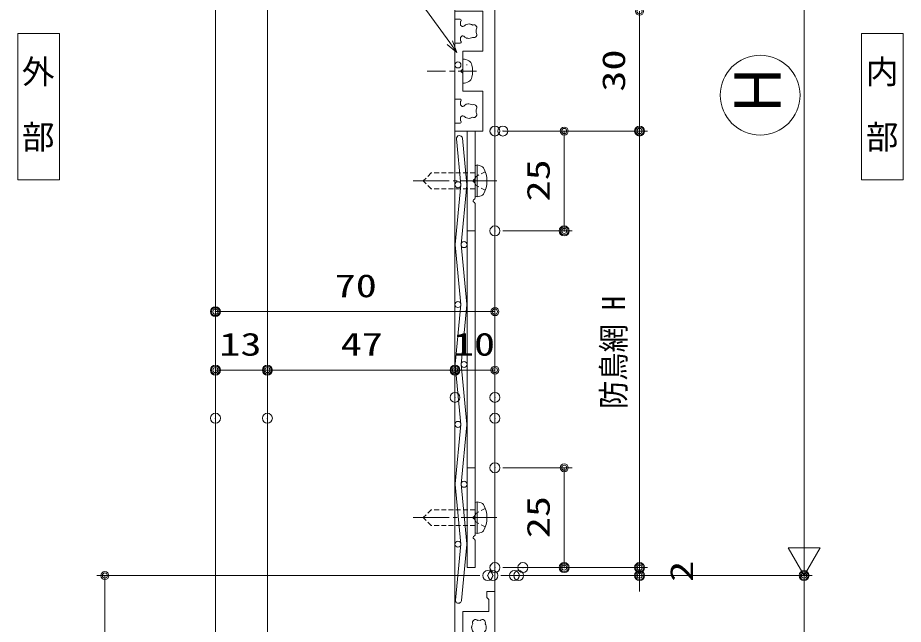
# Model space of a CAD drawing. Units: millimetres, scale not verified. Extents: x -584 to 585, y -818 to 818.
# Drawn here: x 56.4 to 278.2, y -133.9 to 18 of the extents above; entities that cross this region are included whole.
import ezdxf
from ezdxf.enums import TextEntityAlignment as Align

# ---------------------------------------------------------------- set-up
doc = ezdxf.new("R2010")
doc.units = ezdxf.units.MM
doc.header["$LTSCALE"] = 5
doc.header["$PDMODE"] = 32
doc.header["$PDSIZE"] = 2.5
doc.linetypes.add('CHAIN2', pattern=[12, 9, -1, 1, -1])
doc.linetypes.add('DASHED1', pattern=[1.8, 1.2, -0.6])
for name, color, linetype, lineweight in [('0-0_Defpoints', 7, 'Continuous', 9), ('0-1_USERZ', 2, 'Continuous', 9), ('0-2_SUNPOU', 3, 'Continuous', 9), ('0-3_0', 7, 'Continuous', 9), ('0-5_USER1', 3, 'Continuous', 9), ('0-6__0-0_', 2, 'Continuous', 9), ('0-7_YSS_ZEN', 6, 'Continuous', 9), ('0-8__0-7_', 7, 'Continuous', 9), ('0-9_SHAPE', 7, 'Continuous', 9), ('0-A_KATAZAI', 7, 'Continuous', 9), ('0-B_PARTS3', 134, 'Continuous', 9), ('0-C__0-0_0-0', 2, 'Continuous', 9), ('0-D__0-A_1-2', 3, 'Continuous', 9)]:
    doc.layers.add(name, color=color, linetype=linetype, lineweight=lineweight)
doc.styles.add('@ＭＳ ゴシック', font='')
doc.styles.add('ＭＳ ゴシック', font='')
doc.styles.get('@ＭＳ ゴシック').set_extended_font_data('@MS Gothic')
doc.styles.get('ＭＳ ゴシック').set_extended_font_data('MS Gothic')

# ---------------------------------------------------------------- blocks, each defined once
blk = doc.blocks.new('丸ビス簡略')
at = {"layer": '0-3_0', "color": 1}
for p, q in [((0, -5.82), (0, 17)), ((0, -16.82), (0, -10.82)), ((0, -45), (0, -21.82))]:
    blk.add_line(p, q, dxfattribs=at)
at = {"layer": '0-3_0', "color": 4}
blk.add_line((-15, 0), (15, 0), dxfattribs=at)
for centre, radius, start, end in [((-6.11, 3.41), 8, 101.01271, 150.84034), ((0, -28), 40, 78.98729, 101.01271), ((6.11, 3.41), 8, 29.15966, 78.98729), ((0, 0), 15, 150.84034, 180), ((0, 0), 15, 0, 29.15966)]:
    blk.add_arc(centre, radius, start, end, dxfattribs=at)
blk = doc.blocks.new('FRT')
at = {"layer": '0-9_SHAPE'}
for p, q in [((9.35, 2.05), (8.15, 1.24)), ((8.15, -1.24), (9.35, -2.05))]:
    blk.add_line(p, q, dxfattribs=at)
for points in [[(6.36, 65), (0, 65), (0, 75), (35, 75), (35, 25), (10, 25), (10, 3.29)], [(11.11, 56.34), (9.69, 55.75), (9, 55.75), (7, 57.75), (7, 62.07)], [(18.48, 58.95), (17.91, 59.21), (15.94, 58.86)], [(6.36, -35), (0, -35), (0, 35), (6.36, 35)], [(7, 37.93), (7, 42.25), (9, 44.25), (9.69, 44.25), (11.11, 43.66)], [(13.52, 41.93), (13.97, 41.48), (15.94, 41.14)], [(10, -3.29), (10, -25), (35, -25), (35, -75), (0, -75), (0, -65), (6.36, -65)], [(11.11, -43.66), (9.69, -44.25), (9, -44.25), (7, -42.25), (7, -37.93)], [(15.94, -41.14), (13.97, -41.48), (13.52, -41.93)], [(7, -62.07), (7, -57.75), (9, -55.75), (9.69, -55.75), (11.11, -56.34)], [(15.94, -58.86), (17.91, -59.21), (18.48, -58.95)]]:
    blk.add_lwpolyline(points, dxfattribs=at)
for centre, radius, start, end in [((6.36, 63.5), 1.5, 309.51765, 90), ((17.5, 50), 16, 129.51765, 131.0145), ((17.5, 50), 9, 100, 135.20717), ((17.5, 50), 9, 59.14685, 83.7398), ((23.64, 54.3), 3.75, 315.95278, 114.04722), ((23.64, 45.7), 3.75, 245.95278, 44.04722), ((17.5, 50), 9, 349.14685, 10.85315), ((6.36, 36.5), 1.5, 270, 50.48235), ((17.5, 50), 16, 228.9855, 230.48235), ((17.5, 50), 9, 224.79283, 243.7398), ((17.5, 50), 9, 260, 300.85315), ((9, 0), 1.5, 124.34408, 235.65592), ((8.5, 3.29), 1.5, 304.34408, 0), ((8.5, -3.29), 1.5, 0, 55.65592), ((6.36, -36.5), 1.5, 309.51765, 90), ((17.5, -50), 16, 129.51765, 131.0145), ((17.5, -50), 9, 116.2602, 135.20717), ((17.5, -50), 9, 59.14685, 100), ((23.64, -45.7), 3.75, 315.95278, 114.04722), ((23.64, -54.3), 3.75, 245.95278, 44.04722), ((17.5, -50), 9, 349.14685, 10.85315), ((6.36, -63.5), 1.5, 270, 50.48235), ((17.5, -50), 16, 228.9855, 230.48235), ((17.5, -50), 9, 224.79283, 260), ((17.5, -50), 9, 276.2602, 300.85315)]:
    blk.add_arc(centre, radius, start, end, dxfattribs=at)
blk = doc.blocks.new('DOT1')
at = {"layer": '0-3_0'}
blk.add_line((0, 0), (-5, 0), dxfattribs=at)
for radius in [2.5, 1.62]:
    blk.add_circle((0, 0), radius, dxfattribs=at)
blk = doc.blocks.new('GAIBU_H')
at = {"layer": '0-5_USER1', "color": 4}
blk.add_lwpolyline([(-26.1, -91.6), (26.1, -91.6), (26.1, 91.6), (-26.1, 91.6)], close=True, dxfattribs=at)
at = {"layer": '0-5_USER1', "color": 4, "style": '@ＭＳ ゴシック'}
blk.add_text('外\u3000部', height=29.95, rotation=270, dxfattribs=at).set_placement((-24.93, 64.6), align=Align.BOTTOM_LEFT)
blk = doc.blocks.new('NAIBU_H')
at = {"layer": '0-5_USER1', "color": 4}
blk.add_lwpolyline([(-26.1, -91.6), (26.1, -91.6), (26.1, 91.6), (-26.1, 91.6)], close=True, dxfattribs=at)
at = {"layer": '0-5_USER1', "color": 4, "style": '@ＭＳ ゴシック'}
blk.add_text('内\u3000部', height=29.95, rotation=270, dxfattribs=at).set_placement((-24.93, 64.6), align=Align.BOTTOM_LEFT)
blk = doc.blocks.new('ALW1')
at = {"layer": '0-3_0'}
blk.add_line((0, 0), (-5, 0), dxfattribs=at)
blk.add_lwpolyline([(-1.732, -1), (0, 0), (-1.732, 1)], close=True, dxfattribs=at)
blk = doc.blocks.new('U18')
at = {"layer": '0-B_PARTS3'}
for p, q in [((-2.5, 20), (-7.76, 18.6)), ((-2.5, 20), (-2.5, -20)), ((-2.5, 20), (0, 19.12)), ((0, 19.12), (0, -19.12)), ((-2.5, -20), (-7.76, -18.6)), ((-2.5, -20), (0, -19.12))]:
    blk.add_line(p, q, dxfattribs=at)
at = {"layer": '0-B_PARTS3', "linetype": 'CHAIN2'}
blk.add_line((-27.5, 0), (77.5, 0), dxfattribs=at)
at = {"layer": '0-B_PARTS3', "linetype": 'DASHED1'}
for p, q in [((0, 10), (55, 10)), ((55, 10), (65, 0)), ((55, -10), (65, 0)), ((0, -10), (55, -10))]:
    blk.add_line(p, q, dxfattribs=at)
for points in [[(-12.9, 11.5), (-1.31, 5.72), (1.73, 0)], [(-12.9, -11.5), (-1.31, -5.72), (1.73, 0)]]:
    blk.add_lwpolyline(points, dxfattribs=at)
at = {"layer": '0-B_PARTS3'}
for centre, radius, start, end in [((17.5, 0), 32.5, 149.41289, 210.58711), ((-6.6, 14.25), 4.5, 104.93766, 149.41289), ((-6.6, -14.25), 4.5, 210.58711, 255.06234)]:
    blk.add_arc(centre, radius, start, end, dxfattribs=at)
blk = doc.blocks.new('TWAKU_D')
at = {"layer": '0-A_KATAZAI'}
for p, q in [((-10, 0), (-10, -7.5)), ((0, 0), (-10, 0)), ((0, -450.01), (0, 0)), ((-7.5, -10), (-10, -7.5)), ((-7.5, -10), (-7.5, -25)), ((-29.21, -44.59), (-28.95, -44.02)), ((-28.86, -46.56), (-29.21, -44.59)), ((-14.25, -53.5), (-12.25, -55.5)), ((-11.48, -48.53), (-11.93, -48.98)), ((-11.14, -46.56), (-11.48, -48.53)), ((-31.5, -55.5), (-27.75, -55.5)), ((-12.25, -55.5), (-10.43, -55.5)), ((-7.5, -56.14), (-7.5, -150)), ((-7.5, -150), (-37.5, -150)), ((-37.5, -150), (-37.5, -160)), ((-37.5, -160), (-30, -160)), ((-27.5, -157.5), (-30, -160)), ((-27.5, -157.5), (-7.5, -157.5)), ((-7.5, -157.5), (-7.5, -292.5)), ((-50, -315), (-50, -345)), ((-7.5, -322.5), (-42.5, -322.5)), ((-42.5, -322.5), (-42.5, -350.78)), ((-7.5, -442.01), (-7.5, -322.5)), ((-50, -345), (-315, -415.67)), ((-42.5, -350.78), (-60.67, -355.63)), ((-95.76, -364.99), (-166.5, -383.85)), ((-174, -385.85), (-235.67, -402.29)), ((-174, -385.85), (-174, -462.5)), ((-166.5, -442.01), (-166.5, -383.85)), ((-325, -418.33), (-350, -425)), ((-270.76, -411.65), (-342.42, -430.76)), ((-350, -425), (-350, -475)), ((-342.5, -430.82), (-342.5, -462.5)), ((-166, -450.01), (-125, -450.01)), ((-30, -450.01), (0, -450.01)), ((-342.5, -462.5), (-174, -462.5))]:
    blk.add_line(p, q, dxfattribs=at)
for points in [[(-7.5, -25), (-40, -25), (-40, -75), (-34, -75), (-34, -58)], [(-27.75, -55.5), (-25.75, -53.5), (-25.75, -52.81), (-26.34, -51.39)], [(-13.66, -51.39), (-14.25, -52.81), (-14.25, -53.5)], [(-7.5, -292.5), (-35, -292.5), (-35, -300), (-7.5, -300), (-7.5, -315), (-50, -315)], [(-306, -377.5), (-306, -327.5), (-302.5, -325), (-302.5, -317.5), (-315, -317.5), (-315, -367.5)], [(-315, -367.5), (-325, -367.5), (-325, -418.61)], [(-83.18, -376.17), (-82.34, -377.99), (-81.79, -378.31)], [(-60.59, -379.42), (-64.78, -380.54), (-67.23, -379.12), (-67.41, -378.44), (-67.21, -376.92)], [(-66.15, -374.14), (-65.84, -373.59), (-66.01, -371.59)], [(-315, -416.05), (-315, -377.5), (-306, -377.5)], [(-79.49, -380.19), (-78.55, -381.41), (-78.37, -382.09), (-79.8, -384.54), (-83.98, -385.66)], [(-241.15, -420.8), (-240.84, -420.25), (-241.01, -418.26)], [(-254.49, -426.86), (-253.55, -428.08), (-253.37, -428.75), (-254.8, -431.21), (-258.98, -432.32)], [(-258.18, -422.84), (-257.34, -424.65), (-256.79, -424.98)], [(-235.59, -426.09), (-239.78, -427.2), (-242.23, -425.78), (-242.41, -425.11), (-242.21, -423.58)], [(-122.5, -447.51), (-122.5, -445.16), (-127.96, -442.01), (-166.5, -442.01)], [(-7.5, -442.01), (-27.04, -442.01), (-32.5, -445.16), (-32.5, -447.51)], [(-350, -475), (-342.5, -475), (-342.5, -470), (-175, -470), (-175, -525), (-166, -525), (-166, -450.01)]]:
    blk.add_lwpolyline(points, dxfattribs=at)
for centre, radius, start, end in [((-20, -45), 9, 149.14685, 173.7398), ((-24.3, -38.86), 3.75, 45.95278, 204.04722), ((-20, -45), 9, 79.14685, 100.85315), ((-15.7, -38.86), 3.75, 335.95278, 134.04722), ((-20, -45), 9, 350, 30.85315), ((-20, -45), 9, 190, 225.20717), ((-20, -45), 9, 314.79283, 333.7398), ((-22.5, -45), 16, 318.9855, 320.48256), ((-9, -56.14), 1.5, 359.99998, 140.48256), ((-31.5, -58), 2.5, 90, 180), ((-94.73, -368.85), 4, 349.90274, 104.93141), ((-80.76, -367.52), 3.76, 60.88419, 218.97862), ((-75, -372.37), 9.02, 94.07826, 115.78456), ((-72.42, -365.3), 3.76, 350.88419, 148.97862), ((-75, -372.37), 9.02, 4.93141, 45.78456), ((-59.64, -359.49), 4, 104.93141, 219.96007), ((-75, -372.37), 16.04, 333.91691, 39.96007), ((-75, -372.37), 16.04, 169.90274, 235.94591), ((-75, -372.37), 9.02, 164.07826, 204.93141), ((-75, -372.37), 9.02, 329.72424, 348.6712), ((-75, -372.37), 9.02, 221.19161, 240.13857), ((-250, -419.03), 9.02, 94.07826, 115.78456), ((-247.42, -411.97), 3.76, 350.88419, 148.97862), ((-234.64, -406.16), 4, 104.93141, 219.96007), ((-250, -419.03), 16.04, 333.91691, 39.96007), ((-269.73, -415.52), 4, 349.90274, 104.93141), ((-250, -419.03), 16.04, 169.90274, 235.94591), ((-255.76, -414.19), 3.76, 60.88419, 218.97862), ((-250, -419.03), 9.02, 164.07826, 204.93141), ((-250, -419.03), 9.02, 4.93141, 45.78456), ((-250, -419.03), 9.02, 329.72424, 348.6712), ((-250, -419.03), 9.02, 221.19161, 240.13857), ((-125, -447.51), 2.5, 270, 0), ((-30, -447.51), 2.5, 180, 270)]:
    blk.add_arc(centre, radius, start, end, dxfattribs=at)
blk = doc.blocks.new('_Open30')
at = {"layer": '0-3_0'}
blk.add_line((0, 0), (-5, 0), dxfattribs=at)
blk.add_lwpolyline([(-5, 1.34), (0, 0), (-5, -1.34)], dxfattribs=at)

msp = doc.modelspace()

# ---------------------------------------------------------------- linework, layer by layer
at = {"layer": '0-0_Defpoints'}
for p in [(175.902, -10.381), (175.908, -10.381), (177.902, -10.381), (212.133, -10.381), (175.902, -35.381), (193.254, -35.381), (105.902, -55.605), (105.902, -70.25), (118.902, -70.25), (165.902, -70.25), (165.902, -77.071), (175.902, -77.071), (105.902, -82.287), (118.902, -82.287), (175.902, -82.287), (175.902, -94.685), (175.902, -119.685), (175.908, -119.685), (182.908, -119.685), (193.254, -119.685), (212.133, -119.685), (174.101, -121.685), (175.419, -121.686), (180.778, -121.686), (181.853, -121.686), (212.133, -121.686), (253.331, -121.686)]:
    msp.add_point(p, dxfattribs=at)
at = {"layer": '0-1_USERZ', "color": 3}
for p, q in [((105.902, 154.63), (105.902, -210.951)), ((175.902, 133.924), (175.902, -126.177)), ((177.902, -10.381), (195.254, -10.381)), ((193.254, -12.381), (193.254, -33.381)), ((177.902, -35.381), (195.254, -35.381)), ((105.902, -80.287), (105.902, -53.605)), ((175.902, -80.287), (175.902, -53.605)), ((173.902, -55.605), (107.902, -55.605)), ((105.902, -80.287), (105.902, -68.25)), ((118.902, -80.287), (118.902, -68.25)), ((118.902, -80.287), (118.902, -68.25)), ((165.902, -75.071), (165.902, -68.25)), ((165.902, -75.071), (165.902, -68.25)), ((175.902, -75.071), (175.902, -68.25)), ((116.902, -70.25), (107.902, -70.25)), ((163.902, -70.25), (120.902, -70.25)), ((173.902, -70.25), (167.902, -70.25)), ((177.902, -94.685), (195.254, -94.685)), ((193.254, -96.685), (193.254, -117.685)), ((177.902, -119.685), (195.254, -119.685)), ((172.101, -121.685), (76.206, -121.685)), ((182.778, -121.686), (255.331, -121.686)), ((78.206, -123.685), (78.206, -234.674)), ((253.331, -123.686), (253.331, -219.675))]:
    msp.add_line(p, q, dxfattribs=at)
msp.add_lwpolyline([(101.313, 24.261), (155.612, 24.261), (164.588, 11.753)], dxfattribs=at)
at = {"layer": '0-2_SUNPOU'}
for p, q in [((212.133, 17.619), (212.133, -8.381)), ((177.908, -10.381), (214.133, -10.381)), ((179.902, -10.381), (214.133, -10.381)), ((212.133, -12.381), (212.133, -117.685)), ((212.133, -117.685), (212.133, -115.685)), ((177.908, -119.685), (214.133, -119.685)), ((184.908, -119.685), (214.133, -119.685)), ((212.133, -119.685), (212.133, -121.686)), ((183.853, -121.686), (214.133, -121.686)), ((212.133, -123.686), (212.133, -125.686))]:
    msp.add_line(p, q, dxfattribs=at)
at = {"layer": '0-6__0-0_'}
msp.add_line((175.908, -122.185), (175.908, 68.47), dxfattribs=at)
at = {"layer": '0-7_YSS_ZEN'}
for p, q in [((253.331, 113.924), (253.331, -101.686)), ((177.419, -121.686), (255.331, -121.686))]:
    msp.add_line(p, q, dxfattribs=at)
at = {"layer": '0-8__0-7_'}
msp.add_circle((242.341, -1.396), 10, dxfattribs=at)
at = {"layer": '0-9_SHAPE'}
for p, q in [((170.548, -22.633), (170.786, -22.47)), ((170.786, -23.292), (170.548, -23.129)), ((170.917, -27.223), (170.917, -23.539)), ((170.548, -27.633), (170.786, -27.47)), ((170.786, -28.292), (170.548, -28.129)), ((170.548, -106.938), (170.786, -106.775)), ((170.786, -107.596), (170.548, -107.433)), ((170.917, -111.527), (170.917, -107.844)), ((170.548, -111.938), (170.786, -111.775)), ((170.786, -112.596), (170.548, -112.433))]:
    msp.add_line(p, q, dxfattribs=at)
for points in [[(170.917, -22.223), (170.917, -10.381), (168.917, -10.381), (168.917, -35.381), (170.917, -35.381), (170.917, -28.539)], [(170.917, -106.527), (170.917, -94.685), (168.917, -94.685), (168.917, -119.685), (170.917, -119.685), (170.917, -112.844)]]:
    msp.add_lwpolyline(points, dxfattribs=at)
for centre, start, end in [((170.717, -22.881), 124.34408, 235.65592), ((170.617, -22.223), 304.34408, 0), ((170.617, -23.539), 0, 55.65592), ((170.717, -27.881), 124.34408, 235.65592), ((170.617, -27.223), 304.34408, 0), ((170.617, -28.539), 0, 55.65592), ((170.717, -107.185), 124.34408, 235.65592), ((170.617, -106.527), 304.34408, 0), ((170.617, -107.844), 0, 55.65592), ((170.717, -112.185), 124.34408, 235.65592), ((170.617, -111.527), 304.34408, 0), ((170.617, -112.844), 0, 55.65592)]:
    msp.add_arc(centre, 0.3, start, end, dxfattribs=at)
at = {"layer": '0-C__0-0_0-0'}
for p, q in [((166.258, -12.35), (167.406, -23.826)), ((167.75, -12.2), (168.906, -23.752)), ((167.406, -23.826), (165.913, -38.752)), ((168.906, -23.901), (167.413, -38.826)), ((168.917, -35.381), (168.917, -104.175)), ((170.917, -104.175), (170.917, -35.381)), ((165.913, -38.901), (167.406, -53.826)), ((167.413, -38.826), (168.906, -53.752)), ((167.406, -53.826), (165.913, -68.752)), ((168.906, -53.901), (167.413, -68.826)), ((167.413, -68.826), (168.906, -83.752)), ((168.906, -83.901), (167.413, -98.826)), ((167.413, -98.826), (168.906, -113.752)), ((168.906, -113.901), (167.499, -127.964))]:
    msp.add_line(p, q, dxfattribs=at)
for points in [[(165.913, -68.901), (167.406, -83.826), (165.913, -98.752)], [(165.913, -98.901), (167.406, -113.826), (166.007, -127.815)]]:
    msp.add_lwpolyline(points, dxfattribs=at)
for centre in [(166.652, 6.174), (166.652, -23.826), (168.167, -38.826), (166.652, -53.826), (168.167, -68.826), (166.652, -83.826), (168.167, -98.826), (166.652, -113.826)]:
    msp.add_circle(centre, 0.75, dxfattribs=at)
for centre, start, end in [((168.159, 6.174), 354.2894, 5.7106), ((167.004, -12.275), 5.7106, 185.7106), ((168.159, -23.826), 354.2894, 5.7106), ((166.659, -38.826), 174.2894, 185.7106), ((168.159, -53.826), 354.2894, 5.7106), ((166.659, -68.826), 174.2894, 185.71059), ((168.159, -83.826), 354.2894, 5.7106), ((166.659, -98.826), 174.2894, 185.7106), ((168.159, -113.826), 354.2894, 5.7106), ((166.753, -127.889), 174.2894, 354.2894)]:
    msp.add_arc(centre, 0.75, start, end, dxfattribs=at)
at = {"layer": '0-D__0-A_1-2'}
msp.add_lwpolyline([(165.902, 155.924), (165.902, -182.677), (118.902, -182.677), (118.902, 155.924)], close=True, dxfattribs=at)

# ---------------------------------------------------------------- block references
at = {"layer": '0-1_USERZ'}
for name, p, xscale, yscale, rotation in [('_Open30', (166.337, 9.316), 0.6, 0.6, 305.66283), ('丸ビス簡略', (167.902, 4.619), 0.2, 0.2, 270), ('DOT1', (193.254, -10.381), 0.4, 0.4, 90), ('DOT1', (193.254, -35.381), 0.4, 0.4, 270), ('DOT1', (105.902, -55.605), 0.4, 0.4, 180), ('DOT1', (105.902, -70.25), 0.4, 0.4, 180), ('DOT1', (118.902, -70.25), 0.4, 0.4, 180), ('DOT1', (165.902, -70.25), 0.4, 0.4, 180), ('DOT1', (193.254, -94.685), 0.4, 0.4, 90), ('DOT1', (193.254, -119.685), 0.4, 0.4, 270), ('DOT1', (78.206, -121.685), 0.4, 0.4, 90), ('DOT1', (253.331, -121.686), 0.4, 0.4, 90)]:
    msp.add_blockref(name, p, dxfattribs=dict(at, xscale=xscale, yscale=yscale, rotation=rotation))
for name, p, xscale, yscale in [('DOT1', (175.902, -55.605), 0.4, 0.4), ('DOT1', (118.902, -70.25), 0.4, 0.4), ('DOT1', (165.902, -70.25), 0.4, 0.4), ('DOT1', (175.902, -70.25), 0.4, 0.4), ('TWAKU_D', (175.902, -125.677), 0.2, 0.2)]:
    msp.add_blockref(name, p, dxfattribs=dict(at, xscale=xscale, yscale=yscale))
at = {"layer": '0-2_SUNPOU', "xscale": 0.4, "yscale": 0.4}
for p, rotation in [((212.133, 19.619), 90), ((212.133, -10.381), 270), ((212.133, -10.381), 90), ((212.133, -119.685), 270), ((212.133, -119.685), 270), ((212.133, -121.686), 90)]:
    msp.add_blockref('DOT1', p, dxfattribs=dict(at, rotation=rotation))
at = {"layer": '0-5_USER1', "xscale": 0.2, "yscale": 0.2}
for name, p in [('GAIBU_H', (61.594, -4.244)), ('NAIBU_H', (272.969, -4.244))]:
    msp.add_blockref(name, p, dxfattribs=at)
at = {"layer": '0-7_YSS_ZEN', "xscale": 4, "yscale": 4, "rotation": 270}
msp.add_blockref('ALW1', (253.331, -121.686), dxfattribs=at)
at = {"layer": '0-9_SHAPE', "xscale": 0.2, "yscale": 0.2}
msp.add_blockref('FRT', (165.902, 4.619), dxfattribs=at)
at = {"layer": '0-B_PARTS3', "xscale": 0.2, "yscale": 0.2, "rotation": 180}
for p in [(170.917, -22.881), (170.917, -107.185)]:
    msp.add_blockref('U18', p, dxfattribs=at)

# ---------------------------------------------------------------- texts
at = {"layer": '0-1_USERZ', "color": 3, "style": 'ＭＳ ゴシック', "width": 1.35}
for p in [(191.364, -28.024), (191.364, -112.328)]:
    msp.add_text('25', height=5.755, rotation=90, dxfattribs=at).set_placement(p, align=Align.BOTTOM_LEFT)
for s, p in [('70', (135.759, -53.715)), ('13', (106.873, -68.36)), ('47', (137.259, -68.36)), ('10', (165.373, -68.36))]:
    msp.add_text(s, height=5.755, dxfattribs=at).set_placement(p, align=Align.BOTTOM_LEFT)
at = {"layer": '0-2_SUNPOU', "style": 'ＭＳ ゴシック'}
for s, width, p in [('30', 1.35, (210.243, -0.524)), ('防鳥網 H', 0.9, (210.243, -79.943)), ('2', 1.35, (227.258, -123.257))]:
    msp.add_text(s, height=5.755, rotation=90, dxfattribs=dict(at, width=width)).set_placement(p, align=Align.BOTTOM_LEFT)
at = {"layer": '0-8__0-7_', "style": 'ＭＳ ゴシック', "width": 0.9}
msp.add_text('Ｈ', height=11.55, rotation=90, dxfattribs=at).set_placement((250.95, -7.241), align=Align.BOTTOM_LEFT)

doc.saveas('drawing.dxf')
